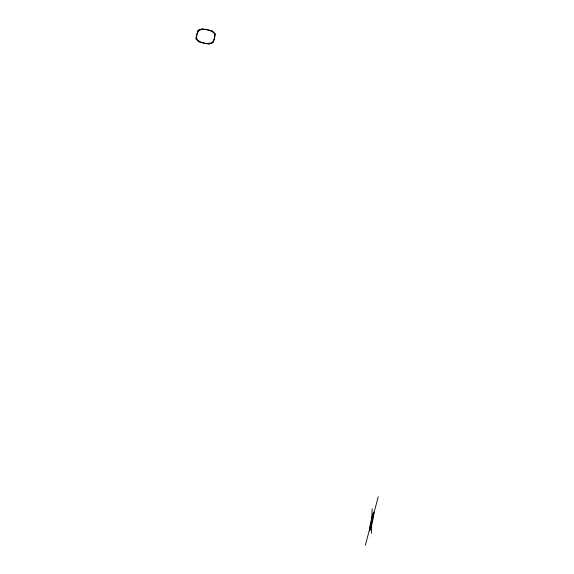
<?xml version="1.0" encoding="UTF-8"?>
<svg xmlns="http://www.w3.org/2000/svg" width="574" height="574" viewBox="0 0 574 574"><rect width="100%" height="100%" fill="white"/><g stroke="black" fill="none" stroke-linecap="round" stroke-linejoin="round"><path stroke-width="0.86" d="M369.692 528.891L369.634 531.043L371.701 524.378M371.464 533.268L372.11 508.786M373.846 513.773L373.645 515.682A5.123 0.474 -77.6 0 1 373.229 518.028L372.275 522.146A23.434 2.16 -77.6 0 1 371.199 526.207L370.201 529.407A5.123 0.474 -77.6 0 1 369.828 530.01M365.315 545.3L378.259 496.754M198.626 31.082L197.348 33.263A15.871 14.257 1.5 0 0 196.717 35.566L196.703 38.293A5.123 4.606 1.5 0 0 197.887 40.388L201.51 42.419A23.434 21.044 1.5 0 0 206.023 43.423L210.572 43.172A5.123 4.606 1.5 0 0 212.681 41.809L213.951 39.62A15.871 14.257 1.5 0 0 214.583 37.324L214.597 34.591A5.123 4.606 1.5 0 0 213.413 32.496L209.79 30.465A23.434 21.044 1.5 0 0 205.284 29.461L200.735 29.712A5.123 4.606 1.5 0 0 198.626 31.075M369.828 530.01L369.706 529.422A15.871 1.464 -77.6 0 1 369.728 528.281L369.921 526.372A5.123 0.474 -77.6 0 1 370.338 524.026L371.299 519.901A23.434 2.16 -77.6 0 1 372.375 515.847L373.373 512.647A5.123 0.474 -77.6 0 1 373.746 512.037L373.868 512.632A15.871 1.464 -77.6 0 1 373.846 513.773M371.478 521.63L371.45 522.849L372.124 519.197L371.478 521.63M198.023 30.243L195.741 38.788L198.927 42.01L208.828 44.184L213.277 42.648L215.559 34.096L212.373 30.874L202.471 28.7L198.023 30.243"/></g></svg>
